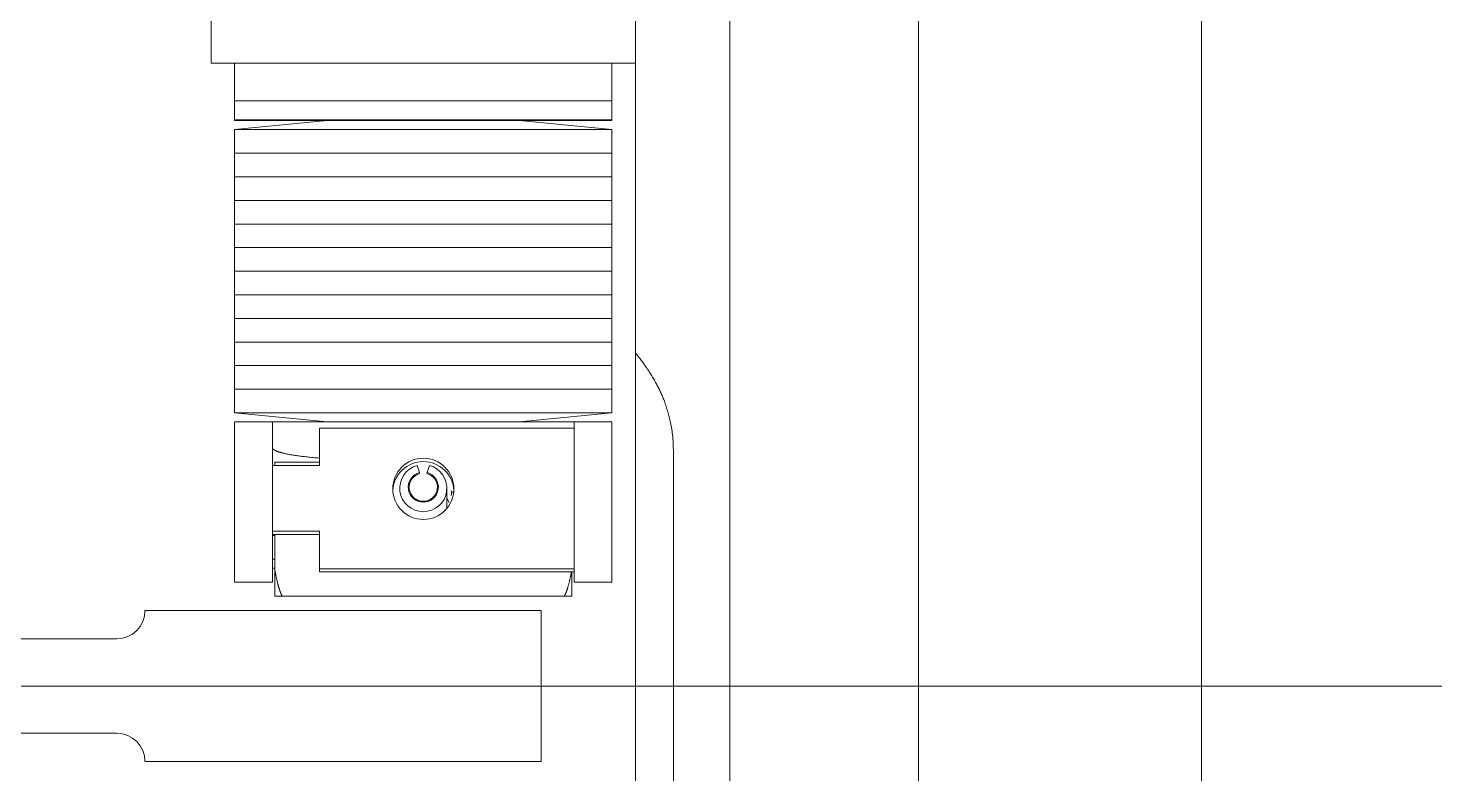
# Model space of a CAD drawing. Header units: millimetres. Extents: x -5 to 111, y -3 to 86.
# Drawn here: x 18.8706 to 19.0197, y 19.5082 to 19.5872 of the extents above; entities that cross this region are included whole.
import ezdxf

# ---------------------------------------------------------------- set-up
doc = ezdxf.new("R2010")
doc.units = ezdxf.units.MM
doc.linetypes.add('STRICHPUNKT2', pattern=[0.5, 0.25, -0.125, 0, -0.125])
doc.layers.add('A1I6----E-', color=3, linetype='Continuous', lineweight=25)

# ---------------------------------------------------------------- blocks, each defined once
blk = doc.blocks.new('Gruppe-456')
at = {"layer": 'A1I6----E-', "linetype": 'Continuous', "lineweight": 9}
for p, q in [((-31.85544458999316, -22.88610285796177), (-31.85544458999315, -23.16610285796179)), ((-31.91044458999203, -22.96010285796178), (-31.91044458999203, -22.92010285796178)), ((-31.86544458999203, -22.92010285796177), (-31.86544458999201, -22.99084658670951)), ((-31.91044458999203, -22.96010285796178), (-31.86544458999203, -22.96010285796178)), ((-31.90794458999203, -22.96010285796178), (-31.90794458999203, -22.96410285796178)), ((-31.86794458999203, -22.96410285796178), (-31.86794458999203, -22.96010285796178)), ((-31.90794458999203, -22.96410285796178), (-31.90794458999203, -22.96610285796178)), ((-31.90794458999203, -22.96410285796178), (-31.86794458999203, -22.96410285796178)), ((-31.88794458999203, -22.96410285796178), (-31.90794458999203, -22.96410285796178)), ((-31.86794458999203, -22.96410285796178), (-31.88794458999203, -22.96410285796178)), ((-31.86794458999203, -22.96610285796178), (-31.86794458999203, -22.96410285796178)), ((-31.90794458999203, -22.96610285796178), (-31.90794458999203, -22.96620285796178)), ((-31.86794458999203, -22.96610285796178), (-31.90794458999203, -22.96610285796178)), ((-31.90794458999203, -22.96610285796178), (-31.88794458999203, -22.96610285796178)), ((-31.89814458999203, -22.96620285796178), (-31.90794458999203, -22.96715285796178)), ((-31.90794458999203, -22.96620285796178), (-31.86794458999203, -22.96620285796178)), ((-31.88794458999203, -22.96610285796178), (-31.86794458999203, -22.96610285796178)), ((-31.86794458999203, -22.96715285796178), (-31.87774458999203, -22.96620285796178)), ((-31.86794458999203, -22.96620285796178), (-31.86794458999203, -22.96610285796178)), ((-31.90794458999203, -22.96715285796178), (-31.90794458999203, -22.96965285796178)), ((-31.86794458999203, -22.96715285796178), (-31.90794458999203, -22.96715285796178)), ((-31.86794458999203, -22.96965285796178), (-31.86794458999203, -22.96715285796178)), ((-31.90794458999203, -22.96965285796178), (-31.90794458999203, -22.97215285796178)), ((-31.90794458999203, -22.96965285796178), (-31.86794458999203, -22.96965285796178)), ((-31.86794458999203, -22.96965285796178), (-31.90794458999203, -22.96965285796178)), ((-31.86794458999203, -22.97215285796178), (-31.86794458999203, -22.96965285796178)), ((-31.90794458999203, -22.97215285796178), (-31.90794458999203, -22.97465285796178)), ((-31.90794458999203, -22.97215285796178), (-31.86794458999203, -22.97215285796178)), ((-31.86794458999203, -22.97215285796178), (-31.90794458999203, -22.97215285796178)), ((-31.86794458999203, -22.97465285796178), (-31.86794458999203, -22.97215285796178)), ((-31.90794458999201, -22.97465285796178), (-31.90794458999201, -22.97715285796178)), ((-31.86794458999203, -22.97465285796178), (-31.90794458999201, -22.97465285796178)), ((-31.90794458999203, -22.97465285796178), (-31.86794458999203, -22.97465285796178)), ((-31.86794458999201, -22.97715285796178), (-31.86794458999201, -22.97465285796178)), ((-31.90794458999201, -22.97715285796178), (-31.90794458999201, -22.97965285796178)), ((-31.90794458999203, -22.97715285796178), (-31.86794458999203, -22.97715285796178)), ((-31.86794458999203, -22.97715285796178), (-31.90794458999203, -22.97715285796178)), ((-31.86794458999201, -22.97965285796178), (-31.86794458999201, -22.97715285796178)), ((-31.90794458999201, -22.97965285796178), (-31.90794458999201, -22.98215285796178)), ((-31.86794458999203, -22.97965285796178), (-31.90794458999203, -22.97965285796178)), ((-31.90794458999203, -22.97965285796178), (-31.86794458999203, -22.97965285796178)), ((-31.86794458999201, -22.98215285796178), (-31.86794458999201, -22.97965285796178)), ((-31.90794458999203, -22.98215285796178), (-31.90794458999203, -22.98465285796178)), ((-31.90794458999203, -22.98215285796178), (-31.86794458999203, -22.98215285796178)), ((-31.86794458999203, -22.98215285796178), (-31.90794458999203, -22.98215285796178)), ((-31.86794458999203, -22.98465285796178), (-31.86794458999203, -22.98215285796178)), ((-31.90794458999203, -22.98465285796178), (-31.90794458999203, -22.98715285796178)), ((-31.86794458999203, -22.98465285796178), (-31.90794458999203, -22.98465285796178)), ((-31.90794458999203, -22.98465285796178), (-31.86794458999203, -22.98465285796178)), ((-31.86794458999203, -22.98715285796178), (-31.86794458999203, -22.98465285796178)), ((-31.90794458999203, -22.98715285796178), (-31.90794458999203, -22.98965285796178)), ((-31.90794458999203, -22.98715285796178), (-31.86794458999203, -22.98715285796178)), ((-31.86794458999203, -22.98715285796178), (-31.90794458999203, -22.98715285796178)), ((-31.86794458999203, -22.98965285796178), (-31.86794458999203, -22.98715285796178)), ((-31.90794458999203, -22.98965285796178), (-31.90794458999203, -22.99215285796178)), ((-31.86794458999203, -22.98965285796178), (-31.90794458999203, -22.98965285796178)), ((-31.90794458999203, -22.98965285796178), (-31.86794458999203, -22.98965285796178)), ((-31.86794458999203, -22.99215285796178), (-31.86794458999203, -22.98965285796178)), ((-31.90794458999203, -22.99215285796178), (-31.90794458999203, -22.99465285796178)), ((-31.86794458999203, -22.99215285796178), (-31.90794458999203, -22.99215285796178)), ((-31.90794458999203, -22.99215285796178), (-31.86794458999203, -22.99215285796178)), ((-31.86794458999203, -22.99465285796178), (-31.86794458999203, -22.99215285796178)), ((-31.86544458999201, -22.99084658670951), (-31.86544458999201, -23.00110285796178)), ((-31.90794458999203, -22.99465285796178), (-31.90794458999203, -22.99715285796178)), ((-31.90794458999203, -22.99465285796178), (-31.86794458999203, -22.99465285796178)), ((-31.86794458999203, -22.99465285796178), (-31.90794458999203, -22.99465285796178)), ((-31.86794458999203, -22.99715285796178), (-31.86794458999203, -22.99465285796178)), ((-31.90794458999203, -22.99715285796178), (-31.89814458999203, -22.99810285796178)), ((-31.90794458999203, -22.99715285796178), (-31.86794458999203, -22.99715285796178)), ((-31.90794458999201, -23.01510285796178), (-31.90794458999201, -22.99810285796178)), ((-31.90394458999202, -22.99810285796178), (-31.90794458999201, -22.99810285796178)), ((-31.90394458999202, -22.99810285796178), (-31.90394458999202, -23.01510285796178)), ((-31.89194458999203, -22.99810285796178), (-31.90394458999202, -22.99810285796178)), ((-31.88394458999203, -22.99810285796178), (-31.89194458999203, -22.99810285796178)), ((-31.87194458999202, -22.99810285796178), (-31.88394458999203, -22.99810285796178)), ((-31.87774458999203, -22.99810285796178), (-31.86794458999203, -22.99715285796178)), ((-31.87194458999202, -22.99810285796178), (-31.87194458999202, -23.01510285796178)), ((-31.86794458999201, -22.99810285796178), (-31.87194458999202, -22.99810285796178)), ((-31.86794458999201, -22.99810285796178), (-31.86794458999201, -23.01510285796178)), ((-31.89894458999201, -22.99876614325201), (-31.89894458999201, -23.00274043067472)), ((-31.87194458999202, -22.99876614325201), (-31.89894458999201, -22.99876614325201)), ((-31.86544458999201, -23.00110285796178), (-31.86544458999201, -23.05110285796178)), ((-31.8614423656105, -23.00110285796178), (-31.8614423656105, -23.05110285796177)), ((-31.90369458999203, -23.00237654157468), (-31.90369458999203, -23.00274043067472)), ((-31.90369458999203, -23.00237654157468), (-31.89894458999201, -23.00237654157468)), ((-31.89894458999201, -23.00274043067472), (-31.90394458999202, -23.00274043067472)), ((-31.88835870046418, -23.00348818822572), (-31.88859163760476, -23.00272632607398)), ((-31.88833281855966, -23.00358415989731), (-31.88835870046418, -23.00348818822572)), ((-31.88753047951986, -23.00348818822572), (-31.88755636142436, -23.00358415989731)), ((-31.88729754237927, -23.00272632607398), (-31.88753047951986, -23.00348818822572)), ((-31.88544458999201, -23.00721973329892), (-31.88544458999201, -23.00512561786321)), ((-31.88471261411116, -23.00556396995522), (-31.88494408999202, -23.00556396995522)), ((-31.88544458999201, -23.00618042788614), (-31.88520239734209, -23.00666754643274)), ((-31.90394458999202, -23.00969543366445), (-31.89894458999201, -23.00969543366445)), ((-31.90394458999202, -23.01003504330576), (-31.89894458999201, -23.01003504330576)), ((-31.90369458999202, -23.01003504330576), (-31.90369458999201, -23.01372257119797)), ((-31.89894458999201, -23.00969543366445), (-31.89894458999201, -23.01366972108716)), ((-31.90374210425251, -23.0101616312699), (-31.90394458999202, -23.0101616312699)), ((-31.90394458999202, -23.0126616312699), (-31.90369458999201, -23.0126616312699)), ((-31.90394458999203, -23.01360285796178), (-31.90369458999201, -23.01360285796178)), ((-31.90369458999201, -23.01372257119798), (-31.90369458999201, -23.01657654157468)), ((-31.89894458999201, -23.01366972108716), (-31.87194458999202, -23.01366972108716)), ((-31.89894458999201, -23.01366972108716), (-31.89894458999201, -23.01400933072847)), ((-31.89894458999201, -23.01400933072847), (-31.87194458999202, -23.01400933072847)), ((-31.87219458999201, -23.01657654157468), (-31.87219458999201, -23.01400933072847)), ((-31.90394458999202, -23.01510285796178), (-31.90794458999201, -23.01510285796178)), ((-31.86794458999201, -23.01510285796178), (-31.87194458999202, -23.01510285796178)), ((-31.90289087992441, -23.01657654157468), (-31.90369458999201, -23.01657654157468)), ((-31.90289087992441, -23.01657654157468), (-31.87299830005961, -23.01657654157468)), ((-31.87299830005961, -23.01657654157468), (-31.87219458999201, -23.01657654157468))]:
    blk.add_line(p, q, dxfattribs=at)
at = {"layer": 'A1I6----E-', "linetype": 'Continuous', "lineweight": 9, "flags": 128}
blk.add_lwpolyline([(-31.95044458999214, -22.98110285796178), (-31.95044458999214, -23.07110285796178), (-31.94244458999215, -23.07110285796178), (-31.94044458999214, -23.03110285796178), (-31.92044458999214, -23.03110285796178, -0.414213562373095), (-31.91744458999214, -23.03410285796178), (-31.87544458999215, -23.03410285796177), (-31.87544458999215, -23.01810285796178), (-31.91744458999214, -23.01810285796178, -0.414213562373095), (-31.92044458999214, -23.02110285796178), (-31.94044458999214, -23.02110285796178), (-31.94244458999215, -22.98110285796178)], format="xyb", close=True, dxfattribs=at)
blk.add_lwpolyline([(-31.88501382310149, -23.00540375462012), (-31.88500776045691, -23.0054188046205, -0.1030044317258075), (-31.88496368288557, -23.00566428702179), (-31.88496404984391, -23.00567756811558, -0.03137816239247047), (-31.88498459982476, -23.00590437516246), (-31.88498571916308, -23.00591197984246)], format="xyb", dxfattribs=at)
at = {"layer": 'A1I6----E-', "linetype": 'Continuous', "lineweight": 9}
blk.add_circle((-31.88794025534292, -23.00520972201933), 0.003243749721732456, dxfattribs=at)
for centre, radius, start, end in [((-31.88794458999201, -23.00557950127715), 0.003250790905204708, 3.26835537562243, 176.7316446311212), ((-31.88794458999202, -23.00513554726001), 0.002494597630108627, 105.0332500791301, 74.96674992105297), ((-31.88794458999203, -23.0050307763094), 0.001597205521852475, 105.0268622438089, 74.9731377556869), ((-31.88794458999201, -23.00503033622574), 0.001497380176719777, 105.0268622444512, 74.97313775554885)]:
    blk.add_arc(centre, radius, start, end, dxfattribs=at)
for points in [[(-31.8614423656105, -23.00110285796178), (-31.86144316532481, -22.99975441352049), (-31.86185467158835, -22.99760027746668), (-31.86263176398995, -22.99512800419381), (-31.86434625782921, -22.99214206027675), (-31.86544458999201, -22.99084658670951)], [(-31.90394458999202, -23.00084206983199), (-31.90394315282038, -23.00089260537128), (-31.90389062229918, -23.00097675828618), (-31.90380757566611, -23.00105142112072), (-31.90360563153769, -23.00117316002575), (-31.9032162799695, -23.00131717461387), (-31.90268208000479, -23.00145725920249), (-31.90201035521715, -23.00159031871965), (-31.9012144811795, -23.00171360865495), (-31.89986758292633, -23.00187836958519), (-31.89894458999201, -23.00195257677466)], [(-31.90369458999201, -23.01372257119797), (-31.90363330824818, -23.01407737339956), (-31.90349249795817, -23.01476945181244), (-31.90333824671616, -23.01539784253933), (-31.90321219474457, -23.01581176142195), (-31.90311315568871, -23.01610083476758), (-31.90297855799907, -23.01642384476103), (-31.90289087992441, -23.01657654157468)], [(-31.87299830005961, -23.01657654157468), (-31.87288477143116, -23.01637449151475), (-31.87271985339259, -23.01594807047511), (-31.87257423325246, -23.01547815585281), (-31.8723569773689, -23.01461903183131), (-31.87224597463894, -23.01400933072846)]]:
    blk.add_open_spline(points, degree=2, dxfattribs=at)
blk.add_open_spline([(-31.90369458999202, -23.01018321534856), (-31.90373841468467, -23.01016373647835), (-31.90374207241647, -23.01016164987357), (-31.90374208833449, -23.01016164057173), (-31.90374210425251, -23.0101616312699)], degree=2, knots=[0, 0, 0, 1, 1, 2, 2, 2], dxfattribs=at)
blk = doc.blocks.new('Gruppe-465')
at = {"layer": 'A1I6----E-', "linetype": 'Continuous', "lineweight": 9}
blk.add_lwpolyline([(-31.75044458999201, -24.06360285796178), (-31.80544458999201, -24.06360285796178), (-31.80544458999204, -22.18860285796178), (-31.75044458999204, -22.18860285796178), (-31.75044458999204, -22.12860285796177), (-31.83544458999204, -22.12860285796177), (-31.83544458999202, -24.12360285796178), (-31.75044458999201, -24.12360285796178)], close=True, dxfattribs=at)
blk = doc.blocks.new('Gruppe-466')
at = {"layer": 'A1I6----E-', "linetype": 'STRICHPUNKT2', "lineweight": 9}
blk.add_line((-28.13224523566244, -23.02610285796184), (-32.25324523566244, -23.02610285796184), dxfattribs=at)
at = {"layer": 'A1I6----E-'}
for name in ['Gruppe-465', 'Gruppe-456']:
    blk.add_blockref(name, (0, 0), dxfattribs=at)

msp = doc.modelspace()

# ---------------------------------------------------------------- block references
at = {"layer": 'A1I6----E-'}
msp.add_blockref('Gruppe-466', (50.80044558999202, 42.54360285796177), dxfattribs=at)

doc.saveas('drawing.dxf')
